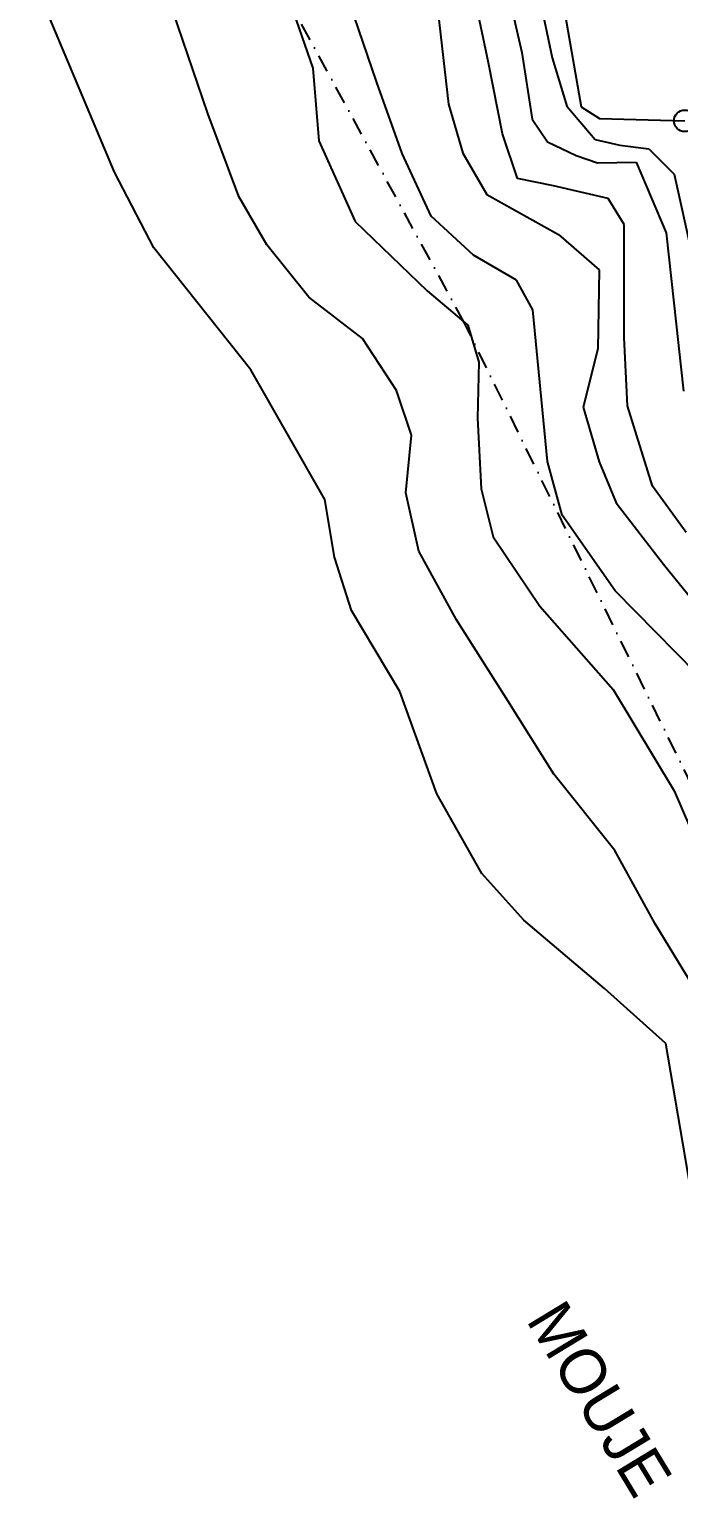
# Model space of a CAD drawing. Header units: metres. Extents: x 307122 to 311809, y 1926082 to 1930533.
# Drawn here: x 308537.7 to 308720.9, y 1928877.3 to 1929291.9 of the extents above; entities that cross this region are included whole.
import ezdxf

# ---------------------------------------------------------------- set-up
doc = ezdxf.new("R2010")
doc.units = ezdxf.units.M
doc.linetypes.add('DASHDOT', pattern=[1, 0.5, -0.25, 0, -0.25])
for name, color, linetype in [('LINE_WATER', 4, 'Continuous'), ('OFF', 1, 'Continuous'), ('POLY_WATER', 4, 'Continuous'), ('TEXT_MAPOUT', 7, 'Continuous'), ('V_BOUND_STREAM_LINE', 7, 'DASHDOT')]:
    doc.layers.add(name, color=color, linetype=linetype)

msp = doc.modelspace()

# ---------------------------------------------------------------- linework, layer by layer
msp.add_circle((308722.67, 1929266.11), 3.04)
at = {"layer": 'LINE_WATER'}
for p, q in [((308604.15, 1929319.82), (308617.67, 1929280.93)), ((308588.05, 1929268.18), (308572.75, 1929313.05)), ((308670.26, 1929312.91), (308676.71, 1929285.37)), ((308652.54, 1929300.56), (308655.95, 1929270.84)), ((308667.27, 1929282.42), (308663.58, 1929299.85)), ((308681.17, 1929303.12), (308685.19, 1929283.91)), ((308635.76, 1929276.93), (308628.12, 1929299.2)), ((308676.71, 1929285.37), (308679.54, 1929266.58)), ((308685.19, 1929283.91), (308689.4, 1929270.26)), ((308617.67, 1929280.93), (308619.36, 1929260.42)), ((308671.17, 1929262.41), (308667.27, 1929282.42)), ((308642.89, 1929256.87), (308635.76, 1929276.93)), ((308655.95, 1929270.84), (308659.99, 1929256.98)), ((308689.4, 1929270.26), (308697.34, 1929260.82)), ((308596.76, 1929244.7), (308588.05, 1929268.18)), ((308679.54, 1929266.58), (308683.94, 1929260.16)), ((308675.42, 1929249.86), (308671.17, 1929262.41)), ((308619.36, 1929260.42), (308629.61, 1929237.72)), ((308683.94, 1929260.16), (308692.01, 1929256.31)), ((308697.34, 1929260.82), (308704.31, 1929259.27)), ((308704.31, 1929259.27), (308712.55, 1929258.16)), ((308712.55, 1929258.16), (308719.65, 1929251.09)), ((308651.12, 1929239.16), (308642.89, 1929256.87)), ((308659.99, 1929256.98), (308666.76, 1929245.28)), ((308692.01, 1929256.31), (308697.99, 1929254.22)), ((308697.99, 1929254.22), (308708.94, 1929254.47)), ((308708.94, 1929254.47), (308717.36, 1929234.52)), ((308685.6, 1929247.79), (308675.42, 1929249.86)), ((308719.65, 1929251.09), (308724.82, 1929227.75)), ((308701.07, 1929244.22), (308685.6, 1929247.79)), ((308604.65, 1929231.15), (308596.76, 1929244.7)), ((308666.76, 1929245.28), (308687.05, 1929234.04)), ((308705.55, 1929236.85), (308701.07, 1929244.22)), ((308629.61, 1929237.72), (308649.95, 1929218.09)), ((308663, 1929228.2), (308651.12, 1929239.16)), ((308687.05, 1929234.04), (308698.53, 1929224.02)), ((308705.58, 1929204.92), (308705.55, 1929236.85)), ((308717.36, 1929234.52), (308722.32, 1929189.77)), ((308616.52, 1929216.32), (308604.65, 1929231.15)), ((308675.2, 1929221.13), (308663, 1929228.2)), ((308679.76, 1929212.8), (308675.2, 1929221.13)), ((308698.53, 1929224.02), (308698.1, 1929201.72)), ((308631.68, 1929204.66), (308616.52, 1929216.32)), ((308649.95, 1929218.09), (308661.39, 1929208.39)), ((308683.92, 1929169.92), (308679.76, 1929212.8)), ((308661.39, 1929208.39), (308664.51, 1929198)), ((308641.28, 1929189.97), (308631.68, 1929204.66)), ((308706.52, 1929185.64), (308705.58, 1929204.92)), ((308698.1, 1929201.72), (308693.96, 1929185.26)), ((308664.51, 1929198), (308664.19, 1929182.17)), ((308645.53, 1929177.41), (308641.28, 1929189.97)), ((308693.96, 1929185.26), (308698.45, 1929169.82)), ((308713.54, 1929162.99), (308706.52, 1929185.64)), ((308664.19, 1929182.17), (308665.18, 1929162.25)), ((308643.96, 1929161.16), (308645.53, 1929177.41)), ((308688.07, 1929154.77), (308683.92, 1929169.92)), ((308698.45, 1929169.82), (308703.27, 1929158.28)), ((308723.01, 1929149.9), (308713.54, 1929162.99)), ((308647.57, 1929144.68), (308643.96, 1929161.16)), ((308665.18, 1929162.25), (308668.55, 1929148.66)), ((308703.27, 1929158.28), (308716.64, 1929140.99)), ((308703.05, 1929133.42), (308688.07, 1929154.77)), ((308668.55, 1929148.66), (308681.78, 1929129.1)), ((308658.21, 1929125.23), (308647.57, 1929144.68)), ((308716.64, 1929140.99), (308746.46, 1929104.08)), ((308725.95, 1929110.14), (308703.05, 1929133.42)), ((308672.29, 1929103.16), (308658.21, 1929125.23)), ((308681.78, 1929129.1), (308702.43, 1929105.63)), ((308702.43, 1929105.63), (308719.62, 1929077.04)), ((308685.67, 1929081.68), (308672.29, 1929103.16)), ((308702.93, 1929060.19), (308685.67, 1929081.68)), ((308719.62, 1929077.04), (308728.78, 1929055.86)), ((308714.31, 1929039.51), (308702.93, 1929060.19)), ((308728.49, 1929016.16), (308714.31, 1929039.51))]:
    msp.add_line(p, q, dxfattribs=at)
at = {"layer": 'OFF'}
msp.add_line((308731.96, 1928919.52), (308717.34, 1929005.7), dxfattribs=at)
at = {"layer": 'POLY_WATER'}
for p, q in [((308561.66, 1929251.64), (308537.67, 1929308.88)), ((308688.64, 1929297.54), (308693.41, 1929270.08)), ((308693.41, 1929270.08), (308698.55, 1929266.8)), ((308698.55, 1929266.8), (308722.67, 1929266.11)), ((308572.79, 1929230.23), (308561.66, 1929251.64)), ((308600.15, 1929195.84), (308572.79, 1929230.23)), ((308621.07, 1929159.26), (308600.15, 1929195.84)), ((308623.79, 1929142.96), (308621.07, 1929159.26)), ((308628.6, 1929127.92), (308623.79, 1929142.96)), ((308642.26, 1929105.03), (308628.6, 1929127.92)), ((308652.64, 1929076.21), (308642.26, 1929105.03)), ((308665.33, 1929053.7), (308652.64, 1929076.21)), ((308677.24, 1929040.55), (308665.33, 1929053.7)), ((308700.04, 1929021.23), (308677.24, 1929040.55)), ((308717.34, 1929005.7), (308700.04, 1929021.23))]:
    msp.add_line(p, q, dxfattribs=at)
at = {"layer": 'V_BOUND_STREAM_LINE', "ltscale": 10}
for p, q in [((308660.43, 1929209.15), (308600.99, 1929318.15)), ((308742.49, 1929042.29), (308660.43, 1929209.15))]:
    msp.add_line(p, q, dxfattribs=at)

# ---------------------------------------------------------------- texts
at = {"layer": 'TEXT_MAPOUT'}
msp.add_text('MOUJE', height=12.75, rotation=301.2725, dxfattribs=at).set_placement((308677.7, 1928927.65))

doc.saveas('drawing.dxf')
